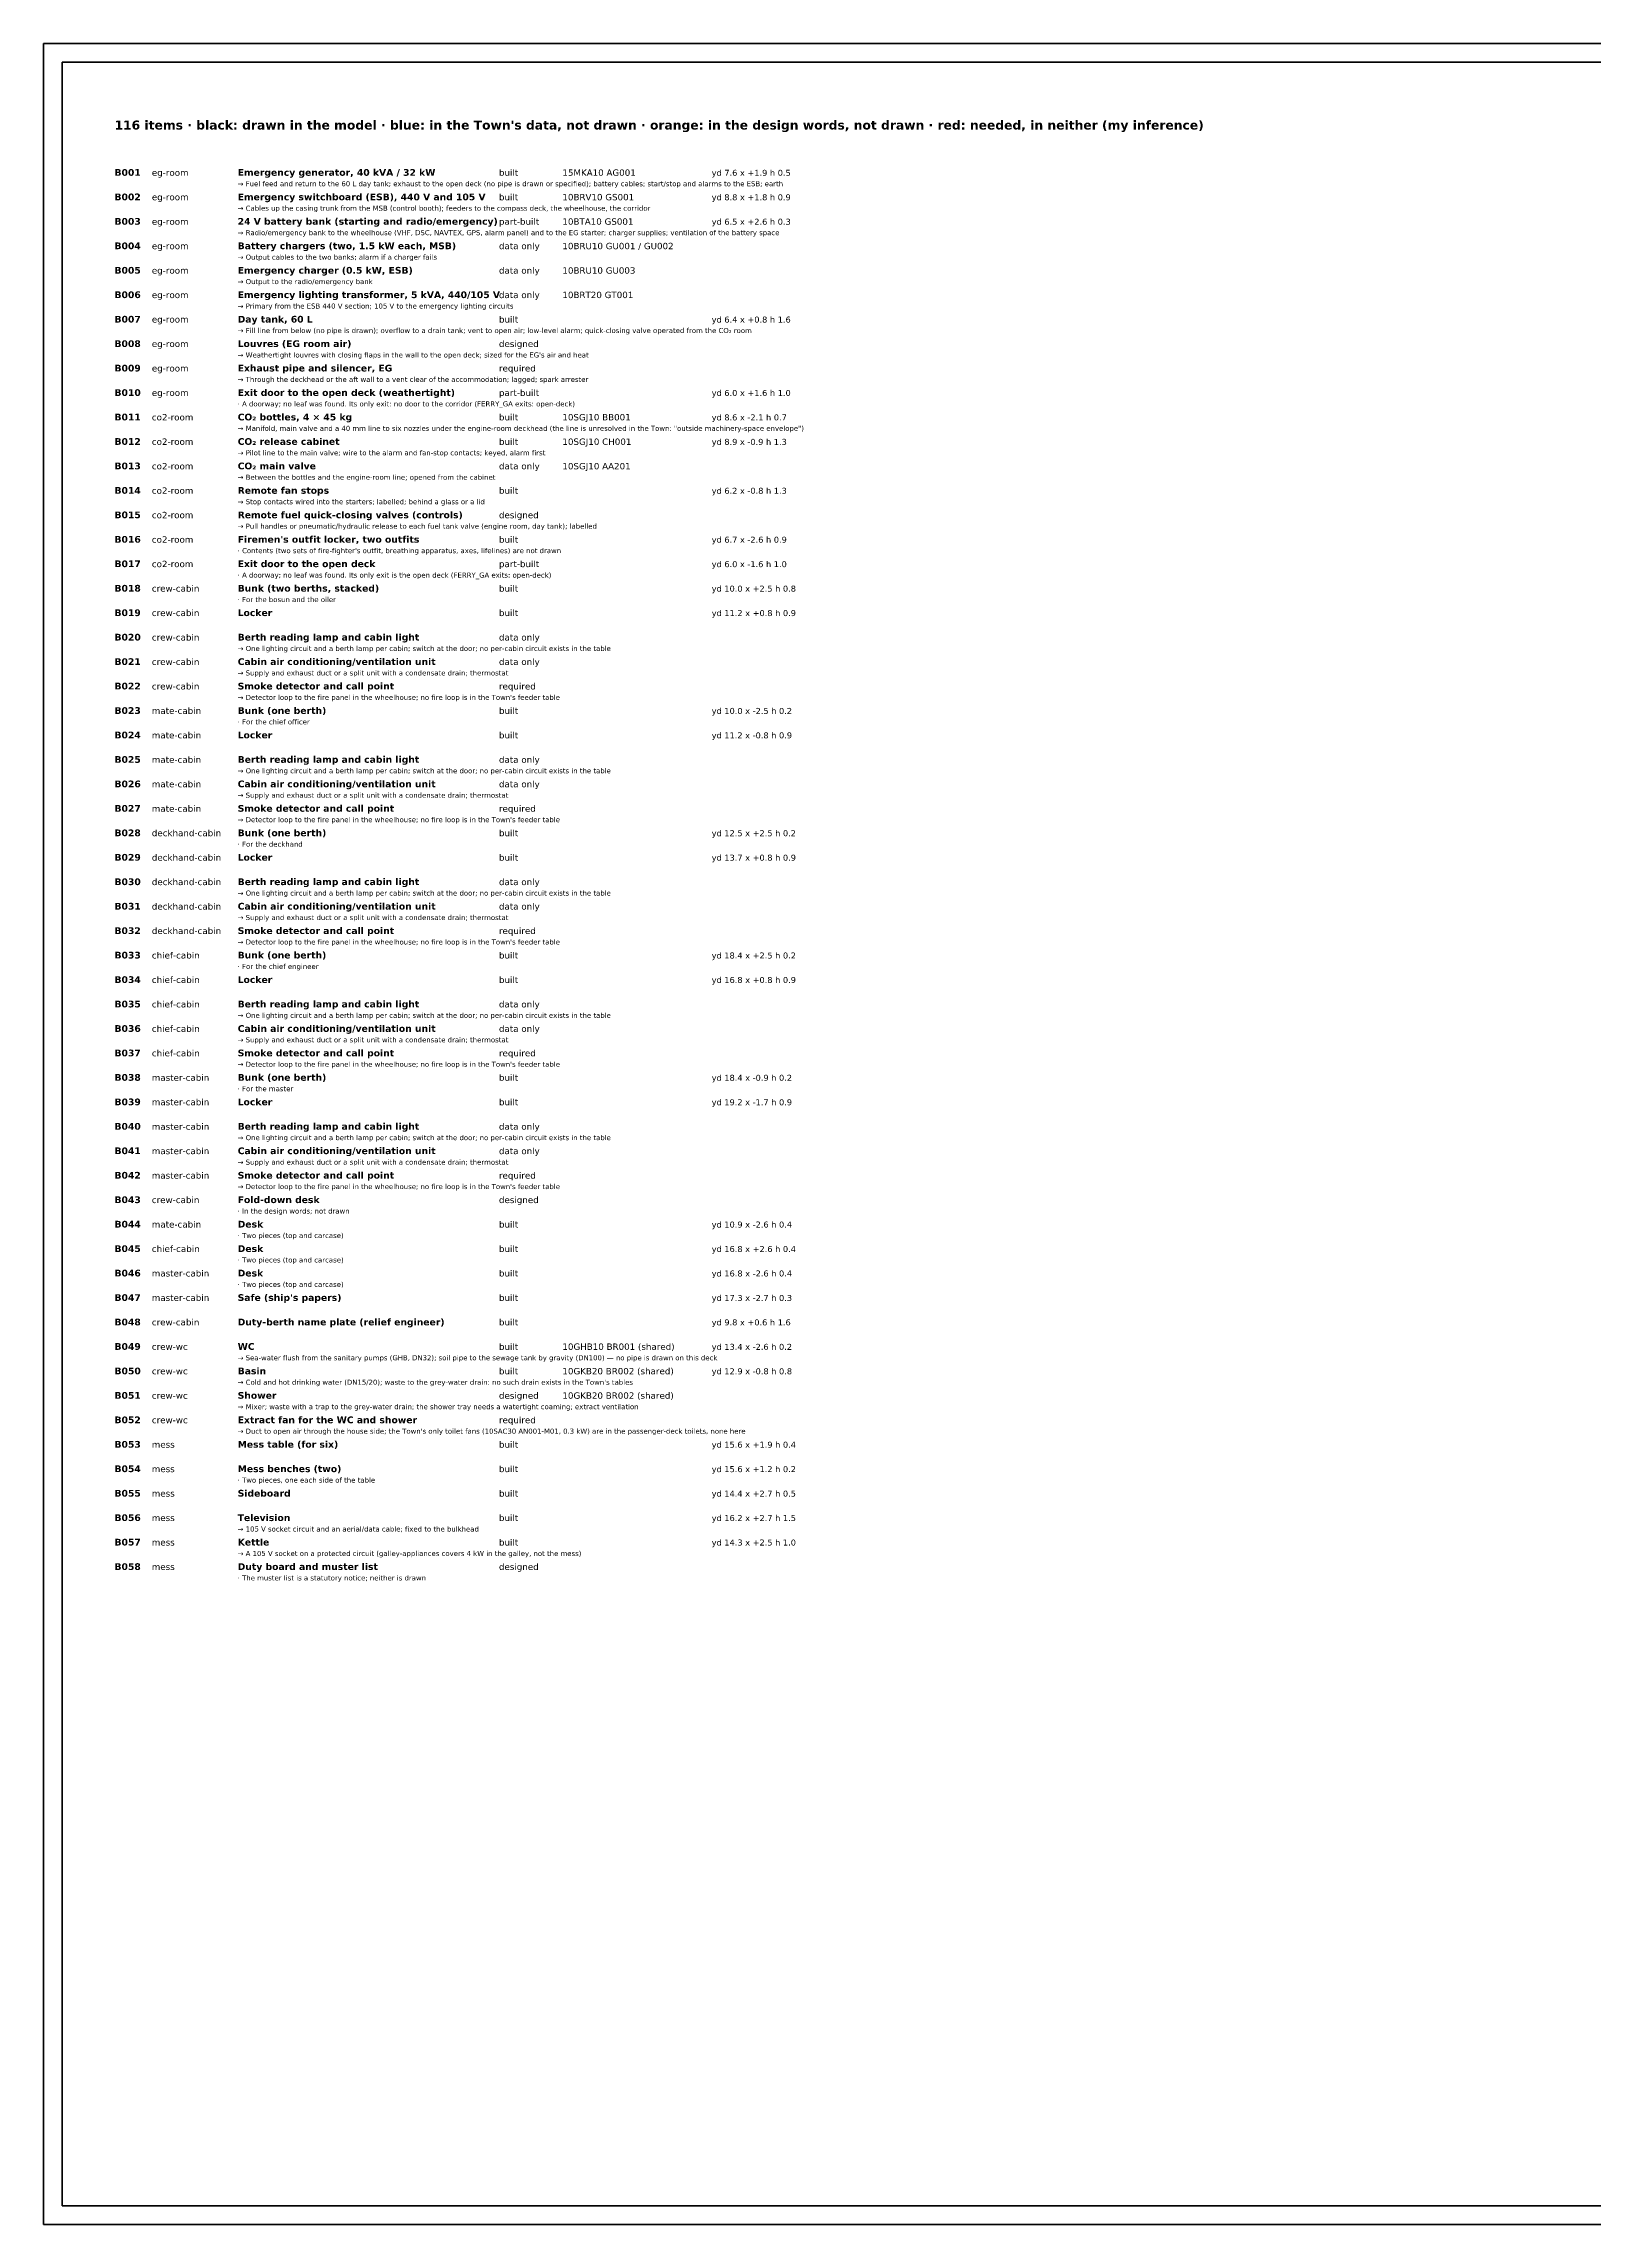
# Model space of a CAD drawing. Header units: millimetres. Extents: x 5 to 836, y 5 to 589.
# Drawn here: x 5 to 420, y 5 to 589 of the extents above; entities that cross this region are included whole.
import ezdxf

# ---------------------------------------------------------------- set-up
doc = ezdxf.new("R2010")
doc.units = ezdxf.units.MM
doc.linetypes.add('DASHED', pattern=[1.524, 1.27, -0.254])
for name, color, linetype, lineweight, true_color in [('DIM', 2, 'CONTINUOUS', 13, 0x1e46a0), ('FIND', 1, 'CONTINUOUS', 25, 0xc80000), ('SIGHT', 30, 'DASHED', 18, 0xd76900), ('THIN', 8, 'CONTINUOUS', 13, 0x8c8c8c)]:
    doc.layers.add(name, color=color, linetype=linetype, lineweight=lineweight, true_color=true_color)
doc.layers.add('FRAME', color=7, linetype='CONTINUOUS', lineweight=50)
doc.layers.add('TEXT', color=7, linetype='CONTINUOUS', lineweight=18)
doc.styles.add('SANS', font='DejaVuSans.ttf')
doc.styles.add('SANSB', font='DejaVuSans-Bold.ttf')

msp = doc.modelspace()

# ---------------------------------------------------------------- linework, layer by layer
at = {"layer": 'FRAME'}
for points in [[(5, 5), (836, 5), (836, 589), (5, 589)], [(10, 10), (831, 10), (831, 584), (10, 584)]]:
    msp.add_lwpolyline(points, close=True, dxfattribs=at)

# ---------------------------------------------------------------- texts
at = {"layer": 'DIM'}
for s, height, style, p in [('B004', 1.8, 'SANSB', (24, 533.95)), ('eg-room', 1.7, 'SANS', (34, 533.95)), ('Battery chargers (two, 1.5 kW each, MSB)', 1.8, 'SANSB', (57, 533.95)), ('data only', 1.7, 'SANS', (127, 533.95)), ('10BRU10 GU001 / GU002', 1.7, 'SANS', (144, 533.95)), ('B005', 1.8, 'SANSB', (24, 527.4)), ('eg-room', 1.7, 'SANS', (34, 527.4)), ('Emergency charger (0.5 kW, ESB)', 1.8, 'SANSB', (57, 527.4)), ('data only', 1.7, 'SANS', (127, 527.4)), ('10BRU10 GU003', 1.7, 'SANS', (144, 527.4)), ('B006', 1.8, 'SANSB', (24, 520.85)), ('eg-room', 1.7, 'SANS', (34, 520.85)), ('Emergency lighting transformer, 5 kVA, 440/105 V', 1.8, 'SANSB', (57, 520.85)), ('data only', 1.7, 'SANS', (127, 520.85)), ('10BRT20 GT001', 1.7, 'SANS', (144, 520.85)), ('B013', 1.8, 'SANSB', (24, 475)), ('co2-room', 1.7, 'SANS', (34, 475)), ('CO₂ main valve', 1.8, 'SANSB', (57, 475)), ('data only', 1.7, 'SANS', (127, 475)), ('10SGJ10 AA201', 1.7, 'SANS', (144, 475)), ('B020', 1.8, 'SANSB', (24, 429.15)), ('crew-cabin', 1.7, 'SANS', (34, 429.15)), ('Berth reading lamp and cabin light', 1.8, 'SANSB', (57, 429.15)), ('data only', 1.7, 'SANS', (127, 429.15)), ('B021', 1.8, 'SANSB', (24, 422.6)), ('crew-cabin', 1.7, 'SANS', (34, 422.6)), ('Cabin air conditioning/ventilation unit', 1.8, 'SANSB', (57, 422.6)), ('data only', 1.7, 'SANS', (127, 422.6)), ('B025', 1.8, 'SANSB', (24, 396.4)), ('mate-cabin', 1.7, 'SANS', (34, 396.4)), ('Berth reading lamp and cabin light', 1.8, 'SANSB', (57, 396.4)), ('data only', 1.7, 'SANS', (127, 396.4)), ('B026', 1.8, 'SANSB', (24, 389.85)), ('mate-cabin', 1.7, 'SANS', (34, 389.85)), ('Cabin air conditioning/ventilation unit', 1.8, 'SANSB', (57, 389.85)), ('data only', 1.7, 'SANS', (127, 389.85)), ('B030', 1.8, 'SANSB', (24, 363.65)), ('deckhand-cabin', 1.7, 'SANS', (34, 363.65)), ('Berth reading lamp and cabin light', 1.8, 'SANSB', (57, 363.65)), ('data only', 1.7, 'SANS', (127, 363.65)), ('B031', 1.8, 'SANSB', (24, 357.1)), ('deckhand-cabin', 1.7, 'SANS', (34, 357.1)), ('Cabin air conditioning/ventilation unit', 1.8, 'SANSB', (57, 357.1)), ('data only', 1.7, 'SANS', (127, 357.1)), ('B035', 1.8, 'SANSB', (24, 330.9)), ('chief-cabin', 1.7, 'SANS', (34, 330.9)), ('Berth reading lamp and cabin light', 1.8, 'SANSB', (57, 330.9)), ('data only', 1.7, 'SANS', (127, 330.9)), ('B036', 1.8, 'SANSB', (24, 324.35)), ('chief-cabin', 1.7, 'SANS', (34, 324.35)), ('Cabin air conditioning/ventilation unit', 1.8, 'SANSB', (57, 324.35)), ('data only', 1.7, 'SANS', (127, 324.35)), ('B040', 1.8, 'SANSB', (24, 298.15)), ('master-cabin', 1.7, 'SANS', (34, 298.15)), ('Berth reading lamp and cabin light', 1.8, 'SANSB', (57, 298.15)), ('data only', 1.7, 'SANS', (127, 298.15)), ('B041', 1.8, 'SANSB', (24, 291.6)), ('master-cabin', 1.7, 'SANS', (34, 291.6)), ('Cabin air conditioning/ventilation unit', 1.8, 'SANSB', (57, 291.6)), ('data only', 1.7, 'SANS', (127, 291.6))]:
    msp.add_text(s, height=height, dxfattribs=dict(at, style=style)).set_placement(p)
at = {"layer": 'FIND'}
for s, height, style, p in [('B009', 1.8, 'SANSB', (24, 501.2)), ('eg-room', 1.7, 'SANS', (34, 501.2)), ('Exhaust pipe and silencer, EG', 1.8, 'SANSB', (57, 501.2)), ('required', 1.7, 'SANS', (127, 501.2)), ('B022', 1.8, 'SANSB', (24, 416.05)), ('crew-cabin', 1.7, 'SANS', (34, 416.05)), ('Smoke detector and call point', 1.8, 'SANSB', (57, 416.05)), ('required', 1.7, 'SANS', (127, 416.05)), ('B027', 1.8, 'SANSB', (24, 383.3)), ('mate-cabin', 1.7, 'SANS', (34, 383.3)), ('Smoke detector and call point', 1.8, 'SANSB', (57, 383.3)), ('required', 1.7, 'SANS', (127, 383.3)), ('B032', 1.8, 'SANSB', (24, 350.55)), ('deckhand-cabin', 1.7, 'SANS', (34, 350.55)), ('Smoke detector and call point', 1.8, 'SANSB', (57, 350.55)), ('required', 1.7, 'SANS', (127, 350.55)), ('B037', 1.8, 'SANSB', (24, 317.8)), ('chief-cabin', 1.7, 'SANS', (34, 317.8)), ('Smoke detector and call point', 1.8, 'SANSB', (57, 317.8)), ('required', 1.7, 'SANS', (127, 317.8)), ('B042', 1.8, 'SANSB', (24, 285.05)), ('master-cabin', 1.7, 'SANS', (34, 285.05)), ('Smoke detector and call point', 1.8, 'SANSB', (57, 285.05)), ('required', 1.7, 'SANS', (127, 285.05)), ('B052', 1.8, 'SANSB', (24, 219.55)), ('crew-wc', 1.7, 'SANS', (34, 219.55)), ('Extract fan for the WC and shower', 1.8, 'SANSB', (57, 219.55)), ('required', 1.7, 'SANS', (127, 219.55))]:
    msp.add_text(s, height=height, dxfattribs=dict(at, style=style)).set_placement(p)
at = {"layer": 'SIGHT'}
for s, height, style, p in [('B008', 1.8, 'SANSB', (24, 507.75)), ('eg-room', 1.7, 'SANS', (34, 507.75)), ('Louvres (EG room air)', 1.8, 'SANSB', (57, 507.75)), ('designed', 1.7, 'SANS', (127, 507.75)), ('B015', 1.8, 'SANSB', (24, 461.9)), ('co2-room', 1.7, 'SANS', (34, 461.9)), ('Remote fuel quick-closing valves (controls)', 1.8, 'SANSB', (57, 461.9)), ('designed', 1.7, 'SANS', (127, 461.9)), ('B043', 1.8, 'SANSB', (24, 278.5)), ('Fold-down desk', 1.8, 'SANSB', (57, 278.5)), ('crew-cabin', 1.7, 'SANS', (34, 278.5)), ('designed', 1.7, 'SANS', (127, 278.5)), ('B051', 1.8, 'SANSB', (24, 226.1)), ('Shower', 1.8, 'SANSB', (57, 226.1)), ('designed', 1.7, 'SANS', (127, 226.1)), ('10GKB20 BR002 (shared)', 1.7, 'SANS', (144, 226.1)), ('crew-wc', 1.7, 'SANS', (34, 226.1)), ('B058', 1.8, 'SANSB', (24, 180.25)), ('mess', 1.7, 'SANS', (34, 180.25)), ('Duty board and muster list', 1.8, 'SANSB', (57, 180.25)), ('designed', 1.7, 'SANS', (127, 180.25))]:
    msp.add_text(s, height=height, dxfattribs=dict(at, style=style)).set_placement(p)
at = {"layer": 'TEXT'}
for s, height, style, p in [("116 items · black: drawn in the model · blue: in the Town's data, not drawn · orange: in the design words, not drawn · red: needed, in neither (my inference)", 2.4, 'SANSB', (24, 566)), ('B001', 1.8, 'SANSB', (24, 553.6)), ('eg-room', 1.7, 'SANS', (34, 553.6)), ('Emergency generator, 40 kVA / 32 kW', 1.8, 'SANSB', (57, 553.6)), ('built', 1.7, 'SANS', (127, 553.6)), ('15MKA10 AG001', 1.7, 'SANS', (144, 553.6)), ('yd 7.6 x +1.9 h 0.5', 1.6, 'SANS', (184, 553.6)), ('B002', 1.8, 'SANSB', (24, 547.05)), ('eg-room', 1.7, 'SANS', (34, 547.05)), ('Emergency switchboard (ESB), 440 V and 105 V', 1.8, 'SANSB', (57, 547.05)), ('built', 1.7, 'SANS', (127, 547.05)), ('10BRV10 GS001', 1.7, 'SANS', (144, 547.05)), ('yd 8.8 x +1.8 h 0.9', 1.6, 'SANS', (184, 547.05)), ('B003', 1.8, 'SANSB', (24, 540.5)), ('eg-room', 1.7, 'SANS', (34, 540.5)), ('24 V battery bank (starting and radio/emergency)', 1.8, 'SANSB', (57, 540.5)), ('part-built', 1.7, 'SANS', (127, 540.5)), ('10BTA10 GS001', 1.7, 'SANS', (144, 540.5)), ('yd 6.5 x +2.6 h 0.3', 1.6, 'SANS', (184, 540.5)), ('B007', 1.8, 'SANSB', (24, 514.3)), ('eg-room', 1.7, 'SANS', (34, 514.3)), ('Day tank, 60 L', 1.8, 'SANSB', (57, 514.3)), ('built', 1.7, 'SANS', (127, 514.3)), ('yd 6.4 x +0.8 h 1.6', 1.6, 'SANS', (184, 514.3)), ('B010', 1.8, 'SANSB', (24, 494.65)), ('Exit door to the open deck (weathertight)', 1.8, 'SANSB', (57, 494.65)), ('part-built', 1.7, 'SANS', (127, 494.65)), ('eg-room', 1.7, 'SANS', (34, 494.65)), ('yd 6.0 x +1.6 h 1.0', 1.6, 'SANS', (184, 494.65)), ('B011', 1.8, 'SANSB', (24, 488.1)), ('co2-room', 1.7, 'SANS', (34, 488.1)), ('CO₂ bottles, 4 × 45 kg', 1.8, 'SANSB', (57, 488.1)), ('built', 1.7, 'SANS', (127, 488.1)), ('10SGJ10 BB001', 1.7, 'SANS', (144, 488.1)), ('yd 8.6 x -2.1 h 0.7', 1.6, 'SANS', (184, 488.1)), ('B012', 1.8, 'SANSB', (24, 481.55)), ('co2-room', 1.7, 'SANS', (34, 481.55)), ('CO₂ release cabinet', 1.8, 'SANSB', (57, 481.55)), ('built', 1.7, 'SANS', (127, 481.55)), ('10SGJ10 CH001', 1.7, 'SANS', (144, 481.55)), ('yd 8.9 x -0.9 h 1.3', 1.6, 'SANS', (184, 481.55)), ('B014', 1.8, 'SANSB', (24, 468.45)), ('co2-room', 1.7, 'SANS', (34, 468.45)), ('Remote fan stops', 1.8, 'SANSB', (57, 468.45)), ('built', 1.7, 'SANS', (127, 468.45)), ('yd 6.2 x -0.8 h 1.3', 1.6, 'SANS', (184, 468.45)), ('B016', 1.8, 'SANSB', (24, 455.35)), ('co2-room', 1.7, 'SANS', (34, 455.35)), ("Firemen's outfit locker, two outfits", 1.8, 'SANSB', (57, 455.35)), ('built', 1.7, 'SANS', (127, 455.35)), ('yd 6.7 x -2.6 h 0.9', 1.6, 'SANS', (184, 455.35)), ('B017', 1.8, 'SANSB', (24, 448.8)), ('co2-room', 1.7, 'SANS', (34, 448.8)), ('Exit door to the open deck', 1.8, 'SANSB', (57, 448.8)), ('part-built', 1.7, 'SANS', (127, 448.8)), ('yd 6.0 x -1.6 h 1.0', 1.6, 'SANS', (184, 448.8)), ('B018', 1.8, 'SANSB', (24, 442.25)), ('crew-cabin', 1.7, 'SANS', (34, 442.25)), ('Bunk (two berths, stacked)', 1.8, 'SANSB', (57, 442.25)), ('built', 1.7, 'SANS', (127, 442.25)), ('yd 10.0 x +2.5 h 0.8', 1.6, 'SANS', (184, 442.25)), ('B019', 1.8, 'SANSB', (24, 435.7)), ('crew-cabin', 1.7, 'SANS', (34, 435.7)), ('Locker', 1.8, 'SANSB', (57, 435.7)), ('built', 1.7, 'SANS', (127, 435.7)), ('yd 11.2 x +0.8 h 0.9', 1.6, 'SANS', (184, 435.7)), ('B023', 1.8, 'SANSB', (24, 409.5)), ('mate-cabin', 1.7, 'SANS', (34, 409.5)), ('Bunk (one berth)', 1.8, 'SANSB', (57, 409.5)), ('built', 1.7, 'SANS', (127, 409.5)), ('yd 10.0 x -2.5 h 0.2', 1.6, 'SANS', (184, 409.5)), ('B024', 1.8, 'SANSB', (24, 402.95)), ('mate-cabin', 1.7, 'SANS', (34, 402.95)), ('Locker', 1.8, 'SANSB', (57, 402.95)), ('built', 1.7, 'SANS', (127, 402.95)), ('yd 11.2 x -0.8 h 0.9', 1.6, 'SANS', (184, 402.95)), ('B028', 1.8, 'SANSB', (24, 376.75)), ('deckhand-cabin', 1.7, 'SANS', (34, 376.75)), ('Bunk (one berth)', 1.8, 'SANSB', (57, 376.75)), ('built', 1.7, 'SANS', (127, 376.75)), ('yd 12.5 x +2.5 h 0.2', 1.6, 'SANS', (184, 376.75)), ('B029', 1.8, 'SANSB', (24, 370.2)), ('deckhand-cabin', 1.7, 'SANS', (34, 370.2)), ('Locker', 1.8, 'SANSB', (57, 370.2)), ('built', 1.7, 'SANS', (127, 370.2)), ('yd 13.7 x +0.8 h 0.9', 1.6, 'SANS', (184, 370.2)), ('B033', 1.8, 'SANSB', (24, 344)), ('chief-cabin', 1.7, 'SANS', (34, 344)), ('Bunk (one berth)', 1.8, 'SANSB', (57, 344)), ('built', 1.7, 'SANS', (127, 344)), ('yd 18.4 x +2.5 h 0.2', 1.6, 'SANS', (184, 344)), ('B034', 1.8, 'SANSB', (24, 337.45)), ('chief-cabin', 1.7, 'SANS', (34, 337.45)), ('Locker', 1.8, 'SANSB', (57, 337.45)), ('built', 1.7, 'SANS', (127, 337.45)), ('yd 16.8 x +0.8 h 0.9', 1.6, 'SANS', (184, 337.45)), ('B038', 1.8, 'SANSB', (24, 311.25)), ('master-cabin', 1.7, 'SANS', (34, 311.25)), ('Bunk (one berth)', 1.8, 'SANSB', (57, 311.25)), ('built', 1.7, 'SANS', (127, 311.25)), ('yd 18.4 x -0.9 h 0.2', 1.6, 'SANS', (184, 311.25)), ('B039', 1.8, 'SANSB', (24, 304.7)), ('master-cabin', 1.7, 'SANS', (34, 304.7)), ('Locker', 1.8, 'SANSB', (57, 304.7)), ('built', 1.7, 'SANS', (127, 304.7)), ('yd 19.2 x -1.7 h 0.9', 1.6, 'SANS', (184, 304.7)), ('B044', 1.8, 'SANSB', (24, 271.95)), ('mate-cabin', 1.7, 'SANS', (34, 271.95)), ('Desk', 1.8, 'SANSB', (57, 271.95)), ('built', 1.7, 'SANS', (127, 271.95)), ('yd 10.9 x -2.6 h 0.4', 1.6, 'SANS', (184, 271.95)), ('B045', 1.8, 'SANSB', (24, 265.4)), ('chief-cabin', 1.7, 'SANS', (34, 265.4)), ('Desk', 1.8, 'SANSB', (57, 265.4)), ('built', 1.7, 'SANS', (127, 265.4)), ('yd 16.8 x +2.6 h 0.4', 1.6, 'SANS', (184, 265.4)), ('B046', 1.8, 'SANSB', (24, 258.85)), ('master-cabin', 1.7, 'SANS', (34, 258.85)), ('Desk', 1.8, 'SANSB', (57, 258.85)), ('built', 1.7, 'SANS', (127, 258.85)), ('yd 16.8 x -2.6 h 0.4', 1.6, 'SANS', (184, 258.85)), ('B047', 1.8, 'SANSB', (24, 252.3)), ('master-cabin', 1.7, 'SANS', (34, 252.3)), ("Safe (ship's papers)", 1.8, 'SANSB', (57, 252.3)), ('built', 1.7, 'SANS', (127, 252.3)), ('yd 17.3 x -2.7 h 0.3', 1.6, 'SANS', (184, 252.3)), ('B048', 1.8, 'SANSB', (24, 245.75)), ('crew-cabin', 1.7, 'SANS', (34, 245.75)), ('Duty-berth name plate (relief engineer)', 1.8, 'SANSB', (57, 245.75)), ('built', 1.7, 'SANS', (127, 245.75)), ('yd 9.8 x +0.6 h 1.6', 1.6, 'SANS', (184, 245.75)), ('B049', 1.8, 'SANSB', (24, 239.2)), ('crew-wc', 1.7, 'SANS', (34, 239.2)), ('WC', 1.8, 'SANSB', (57, 239.2)), ('built', 1.7, 'SANS', (127, 239.2)), ('10GHB10 BR001 (shared)', 1.7, 'SANS', (144, 239.2)), ('yd 13.4 x -2.6 h 0.2', 1.6, 'SANS', (184, 239.2)), ('B050', 1.8, 'SANSB', (24, 232.65)), ('crew-wc', 1.7, 'SANS', (34, 232.65)), ('Basin', 1.8, 'SANSB', (57, 232.65)), ('built', 1.7, 'SANS', (127, 232.65)), ('10GKB20 BR002 (shared)', 1.7, 'SANS', (144, 232.65)), ('yd 12.9 x -0.8 h 0.8', 1.6, 'SANS', (184, 232.65)), ('B053', 1.8, 'SANSB', (24, 213)), ('mess', 1.7, 'SANS', (34, 213)), ('Mess table (for six)', 1.8, 'SANSB', (57, 213)), ('built', 1.7, 'SANS', (127, 213)), ('yd 15.6 x +1.9 h 0.4', 1.6, 'SANS', (184, 213)), ('B054', 1.8, 'SANSB', (24, 206.45)), ('mess', 1.7, 'SANS', (34, 206.45)), ('Mess benches (two)', 1.8, 'SANSB', (57, 206.45)), ('built', 1.7, 'SANS', (127, 206.45)), ('yd 15.6 x +1.2 h 0.2', 1.6, 'SANS', (184, 206.45)), ('B055', 1.8, 'SANSB', (24, 199.9)), ('mess', 1.7, 'SANS', (34, 199.9)), ('Sideboard', 1.8, 'SANSB', (57, 199.9)), ('built', 1.7, 'SANS', (127, 199.9)), ('yd 14.4 x +2.7 h 0.5', 1.6, 'SANS', (184, 199.9)), ('B056', 1.8, 'SANSB', (24, 193.35)), ('mess', 1.7, 'SANS', (34, 193.35)), ('Television', 1.8, 'SANSB', (57, 193.35)), ('built', 1.7, 'SANS', (127, 193.35)), ('yd 16.2 x +2.7 h 1.5', 1.6, 'SANS', (184, 193.35)), ('B057', 1.8, 'SANSB', (24, 186.8)), ('mess', 1.7, 'SANS', (34, 186.8)), ('Kettle', 1.8, 'SANSB', (57, 186.8)), ('built', 1.7, 'SANS', (127, 186.8)), ('yd 14.3 x +2.5 h 1.0', 1.6, 'SANS', (184, 186.8))]:
    msp.add_text(s, height=height, dxfattribs=dict(at, style=style)).set_placement(p)
at = {"layer": 'THIN', "style": 'SANS'}
for s, p in [('→ Fuel feed and return to the 60 L day tank; exhaust to the open deck (no pipe is drawn or specified); battery cables; start/stop and alarms to the ESB; earth', (57, 550.8)), ('→ Cables up the casing trunk from the MSB (control booth); feeders to the compass deck, the wheelhouse, the corridor', (57, 544.25)), ('→ Radio/emergency bank to the wheelhouse (VHF, DSC, NAVTEX, GPS, alarm panel) and to the EG starter; charger supplies; ventilation of the battery space', (57, 537.7)), ('→ Output cables to the two banks; alarm if a charger fails', (57, 531.15)), ('→ Output to the radio/emergency bank', (57, 524.6)), ('→ Primary from the ESB 440 V section; 105 V to the emergency lighting circuits', (57, 518.05)), ('→ Fill line from below (no pipe is drawn); overflow to a drain tank; vent to open air; low-level alarm; quick-closing valve operated from the CO₂ room', (57, 511.5)), ("→ Weathertight louvres with closing flaps in the wall to the open deck; sized for the EG's air and heat", (57, 504.95)), ('→ Through the deckhead or the aft wall to a vent clear of the accommodation; lagged; spark arrester', (57, 498.4)), ('· A doorway; no leaf was found. Its only exit: no door to the corridor (FERRY_GA exits: open-deck)', (57, 491.85)), ('→ Manifold, main valve and a 40 mm line to six nozzles under the engine-room deckhead (the line is unresolved in the Town: "outside machinery-space envelope")', (57, 485.3)), ('→ Pilot line to the main valve; wire to the alarm and fan-stop contacts; keyed, alarm first', (57, 478.75)), ('→ Between the bottles and the engine-room line; opened from the cabinet', (57, 472.2)), ('→ Stop contacts wired into the starters; labelled; behind a glass or a lid', (57, 465.65)), ('→ Pull handles or pneumatic/hydraulic release to each fuel tank valve (engine room, day tank); labelled', (57, 459.1)), ("· Contents (two sets of fire-fighter's outfit, breathing apparatus, axes, lifelines) are not drawn", (57, 452.55)), ('· A doorway; no leaf was found. Its only exit is the open deck (FERRY_GA exits: open-deck)', (57, 446)), ('· For the bosun and the oiler', (57, 439.45)), ('→ One lighting circuit and a berth lamp per cabin; switch at the door; no per-cabin circuit exists in the table', (57, 426.35)), ('→ Supply and exhaust duct or a split unit with a condensate drain; thermostat', (57, 419.8)), ("→ Detector loop to the fire panel in the wheelhouse; no fire loop is in the Town's feeder table", (57, 413.25)), ('· For the chief officer', (57, 406.7)), ('→ One lighting circuit and a berth lamp per cabin; switch at the door; no per-cabin circuit exists in the table', (57, 393.6)), ('→ Supply and exhaust duct or a split unit with a condensate drain; thermostat', (57, 387.05)), ("→ Detector loop to the fire panel in the wheelhouse; no fire loop is in the Town's feeder table", (57, 380.5)), ('· For the deckhand', (57, 373.95)), ('→ One lighting circuit and a berth lamp per cabin; switch at the door; no per-cabin circuit exists in the table', (57, 360.85)), ('→ Supply and exhaust duct or a split unit with a condensate drain; thermostat', (57, 354.3)), ("→ Detector loop to the fire panel in the wheelhouse; no fire loop is in the Town's feeder table", (57, 347.75)), ('· For the chief engineer', (57, 341.2)), ('→ One lighting circuit and a berth lamp per cabin; switch at the door; no per-cabin circuit exists in the table', (57, 328.1)), ('→ Supply and exhaust duct or a split unit with a condensate drain; thermostat', (57, 321.55)), ("→ Detector loop to the fire panel in the wheelhouse; no fire loop is in the Town's feeder table", (57, 315)), ('· For the master', (57, 308.45)), ('→ One lighting circuit and a berth lamp per cabin; switch at the door; no per-cabin circuit exists in the table', (57, 295.35)), ('→ Supply and exhaust duct or a split unit with a condensate drain; thermostat', (57, 288.8)), ("→ Detector loop to the fire panel in the wheelhouse; no fire loop is in the Town's feeder table", (57, 282.25)), ('· In the design words; not drawn', (57, 275.7)), ('· Two pieces (top and carcase)', (57, 269.15)), ('· Two pieces (top and carcase)', (57, 262.6)), ('· Two pieces (top and carcase)', (57, 256.05)), ('→ Sea-water flush from the sanitary pumps (GHB, DN32); soil pipe to the sewage tank by gravity (DN100) — no pipe is drawn on this deck', (57, 236.4)), ("→ Cold and hot drinking water (DN15/20); waste to the grey-water drain: no such drain exists in the Town's tables", (57, 229.85)), ('→ Mixer; waste with a trap to the grey-water drain; the shower tray needs a watertight coaming; extract ventilation', (57, 223.3)), ("→ Duct to open air through the house side; the Town's only toilet fans (10SAC30 AN001-M01, 0.3 kW) are in the passenger-deck toilets, none here", (57, 216.75)), ('· Two pieces, one each side of the table', (57, 203.65)), ('→ 105 V socket circuit and an aerial/data cable; fixed to the bulkhead', (57, 190.55)), ('→ A 105 V socket on a protected circuit (galley-appliances covers 4 kW in the galley, not the mess)', (57, 184)), ('· The muster list is a statutory notice; neither is drawn', (57, 177.45))]:
    msp.add_text(s, height=1.35, dxfattribs=at).set_placement(p)

doc.saveas('drawing.dxf')
